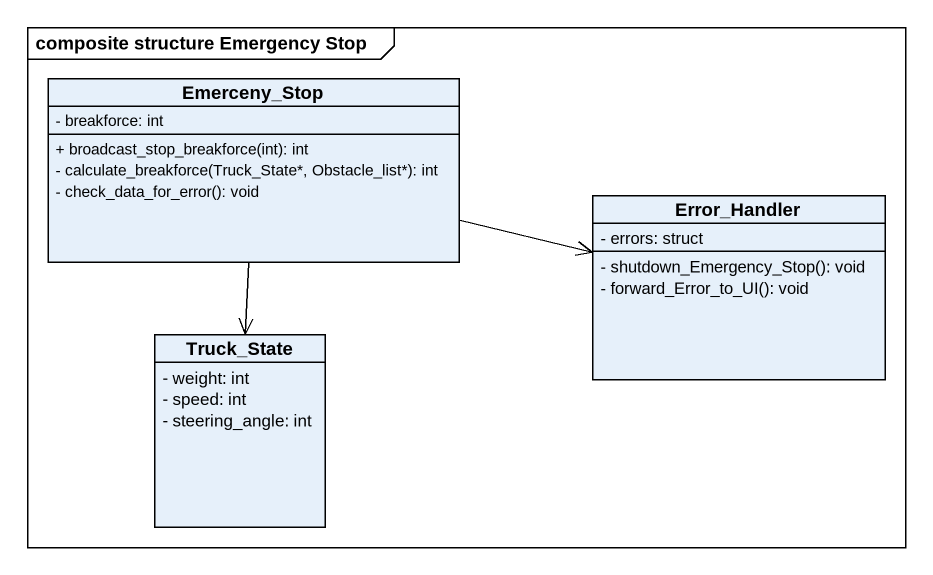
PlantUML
@startuml
mainframe composite structure Emergency Stop
hide circle
hide empty members
skinparam classAttributeIconSize 0
class Emerceny_Stop {
  - breakforce: int
  + broadcast_stop_breakforce(int): int
  - calculate_breakforce(Truck_State*, Obstacle_list*): int
  - check_data_for_error(): void
}
class Error_Handler {
  - errors: struct
  - shutdown_Emergency_Stop(): void
  - forward_Error_to_UI(): void
}
class Truck_State {
  - weight: int
  - speed: int
  - steering_angle: int
}
Emerceny_Stop -right-> Error_Handler
Emerceny_Stop --> Truck_State
@enduml
